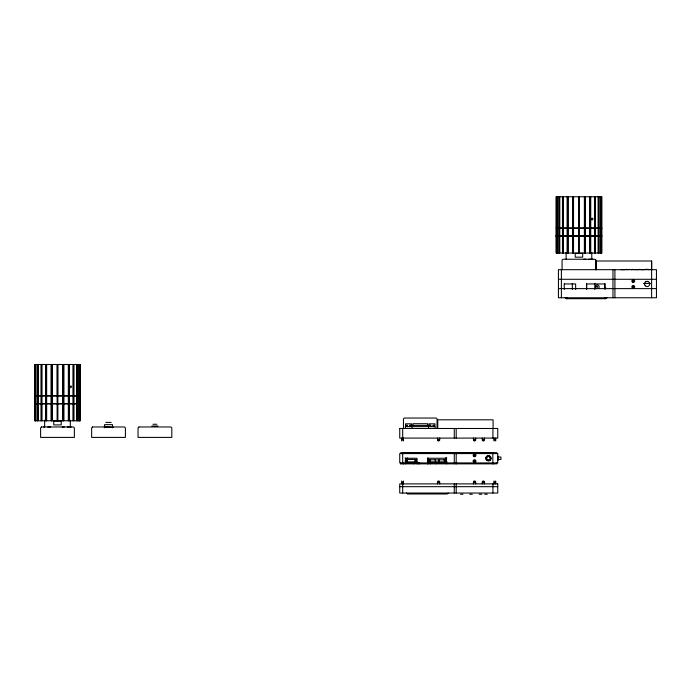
<?xml version="1.0" encoding="UTF-8"?>
<svg xmlns="http://www.w3.org/2000/svg" width="691" height="691" viewBox="0 0 691 691"><rect width="100%" height="100%" fill="white"/><g stroke="black" fill="none" stroke-linecap="round" stroke-linejoin="round"><path stroke-width="1.04" d="M400.668 463.851L400.668 462.918L400.668 463.851L496.82 463.851L496.82 462.918M400.668 453.59L400.668 452.657L496.82 452.657L496.82 453.59M402.689 438.085L402.689 428.48M403.078 453.59L403.078 452.657M413.633 463.851L413.633 462.918M418.444 463.842L418.444 462.91M419.368 463.851L419.368 462.918M427.841 463.851L427.841 457.744M430.398 463.851L430.398 462.918M436.133 463.851L436.133 462.918M446.36 463.851L446.36 461.856M454.272 438.085L454.272 428.48M454.851 463.851L454.851 462.918M454.851 453.59L454.851 452.657M456.198 438.085L456.198 428.48M456.777 463.851L456.777 462.918M456.777 453.59L456.777 452.657M404.131 452.596L492.838 452.657L492.838 463.851L493.305 463.851M492.925 438.085L492.925 428.48M558.432 279.285L558.432 269.68L656.45 269.68L656.45 297.761L558.432 297.761L558.432 279.285L656.45 279.285M561.386 269.68L561.386 297.761M572.329 289.546L572.329 283.431M586.538 289.546L586.538 283.44M594.83 289.546L594.83 283.431M595.737 269.68L595.737 260.075M596.471 261.008L596.471 269.68L596.471 261.008L651.63 261.008L651.63 297.761M605.057 289.546L605.057 287.551M612.969 269.68L612.969 297.761M614.904 269.68L614.904 297.761M606.914 297.761L605.981 298.693L566.162 298.693L565.229 297.761M448.217 493.037L447.284 493.97L407.465 493.97L406.533 493.037M598.406 288.311L598.605 288.164A1.866 1.866 0 0 0 598.605 285.521A1.866 1.866 0 0 0 595.97 285.521A1.866 1.866 0 0 0 595.97 288.164L596.169 288.311M556.005 235.968L601.887 235.968M556.005 236.089L601.887 236.089M583.61 259.237L585.83 259.237M588.68 259.237L590.874 259.237M626.849 269.335L624.889 269.68M629.536 269.335L627.048 269.68M632.205 269.335L634.269 269.68M639.875 269.335L637.923 269.68M645.912 269.335L643.848 269.68M646.163 269.335L648.357 269.335M651.63 269.335L648.814 269.68M646.025 281.531L648.167 281.531M643.882 283.396L650.309 283.483L643.882 283.578M564.245 283.82L564.279 289.546M604.772 283.82L605.057 288.613M564.279 283.949L575.638 283.949L575.638 289.546M605.057 283.949L586.702 283.949L586.702 289.546M604.772 287.551L605.679 287.551M558.432 288.613L656.45 288.613M34.55 403.699L80.432 403.699M34.55 403.82L80.432 403.82M105.896 422.417L111.156 422.417M152.987 424.265L156.857 424.265M151.83 426.053L158.014 426.053M43.732 426.969L44.189 426.969M47.757 426.969L50.607 426.969M67.226 426.969L69.42 426.969M62.155 426.969L64.375 426.969M113.618 427.34L104.177 426.969M401.782 439.856L403.466 439.856M494.022 439.856L495.697 439.856M498.056 457.036L500.923 457.036L500.923 459.48L498.056 459.48M404.978 458.124L405.582 458.124L405.582 463.851M446.835 458.124L446.075 458.124L446.11 461.856M405.582 458.254L416.941 458.254L416.941 463.851M446.36 458.254L428.005 458.254L428.005 463.851M414.704 459.895L416.915 459.895M427.461 459.895L430.657 459.895M434.907 459.895L439.441 459.895M443.726 459.895L445.876 459.895L445.876 457.839M405.159 460.828L407.301 460.828M473.223 460.957L475.313 460.957M404.978 461.856L417.191 461.856M427.461 461.856L447.129 461.856M401.782 482.111L403.466 482.111M494.022 482.111L495.697 482.111M399.735 486.68L497.753 486.68M460.465 494.246L462.996 494.246M469.768 494.246L472.29 494.246M479.208 494.246L481.739 494.246M484.762 494.246L487.285 494.246M592.247 259.237L592.714 259.237M70.793 426.969L71.259 426.969M492.838 452.657L493.305 452.657M651.63 261.008L651.63 269.68M643.269 269.68L641.334 269.68M637.335 269.68L636.031 269.68M631.807 269.68L631.367 269.68M624.31 269.68L621.105 269.68M605.048 297.761L605.048 298.693M604.806 283.82L604.806 287.551M601.282 196.754L601.282 227.995M601.282 228.237L601.282 253.036M601.205 196.754L601.205 227.995M601.205 228.237L601.205 253.036M601.015 196.754L601.015 227.995M601.015 228.237L601.015 253.036M600.427 196.754L600.427 227.995M600.427 228.237L600.427 253.036M599.002 196.754L599.002 227.995M599.002 228.237L599.002 253.036M598.631 196.754L598.631 227.995M598.631 228.237L598.631 253.036M598.104 196.754L598.104 227.995M598.104 228.237L598.104 253.036M595.832 269.68L595.832 260.17L594.899 259.237L563.001 259.237L562.068 260.17L562.068 269.68M595.435 196.754L595.435 227.995M595.435 228.237L595.435 253.036M594.908 196.754L594.908 227.995M594.908 228.237L594.908 253.036M594.476 196.754L594.476 227.995M594.476 228.237L594.476 253.036M591.772 252.431L591.772 259.177M590.745 196.754L590.745 227.995M590.745 228.237L590.745 253.036M590.442 196.754L590.442 227.995M590.442 228.237L590.442 253.036M590.097 196.754L590.097 227.995M590.097 228.237L590.097 253.036M589.794 196.754L589.794 227.995M589.794 228.237L589.794 253.036M585.242 196.754L585.242 227.995M585.242 228.237L585.242 253.036M585.087 196.754L585.087 227.995M585.087 228.237L585.087 253.036M584.526 196.754L584.526 227.995M584.526 228.237L584.526 253.036M584.37 196.754L584.37 227.995M584.37 228.237L584.37 253.036M579.326 196.754L579.326 227.995M579.326 228.237L579.326 253.036M579.041 196.754L579.041 227.995L601.887 227.995L601.887 196.754L556.005 196.754L556.005 227.995L578.859 227.995L578.859 196.754M578.946 252.431L578.946 253.347M578.574 196.754L578.574 227.995M578.574 228.237L578.574 253.036M573.53 196.754L573.53 227.995M573.53 228.237L573.53 253.036M573.375 196.754L573.375 227.995M573.375 228.237L573.375 253.036M572.804 196.754L572.804 227.995M572.804 228.237L572.804 253.036M572.649 196.754L572.649 227.995M572.649 228.237L572.649 253.036M568.106 196.754L568.106 227.995M568.106 228.237L568.106 253.036M567.803 196.754L567.803 227.995M567.803 228.237L567.803 253.036M567.458 196.754L567.458 227.995M567.458 228.237L567.458 253.036M567.156 196.754L567.156 227.995M567.156 228.237L567.156 253.036M567.095 297.761L567.095 298.693M566.119 252.431L566.119 259.177M563.424 196.754L563.424 227.995M563.424 228.237L563.424 253.036M562.992 196.754L562.992 227.995M562.992 228.237L562.992 253.036M562.465 196.754L562.465 227.995M562.465 228.237L562.465 253.036M559.796 196.754L559.796 227.995M559.796 228.237L559.796 253.036M559.269 196.754L559.269 227.995M559.269 228.237L559.269 253.036M558.898 196.754L558.898 227.995M558.898 228.237L558.898 253.036M557.473 196.754L557.473 227.995M557.473 228.237L557.473 253.036M557.283 196.754L557.283 227.995M557.283 228.237L557.283 253.036M556.886 196.754L556.886 227.995M556.886 228.237L556.886 253.036M556.696 196.754L556.696 227.995M556.696 228.237L556.696 253.036M556.618 196.754L556.618 227.995M556.618 228.237L556.618 253.036M498.056 456.146L498.056 460.37M495.697 438.059L495.697 440.979M495.697 480.996L495.697 483.916M494.022 438.034L494.022 440.979M494.022 480.996L494.022 483.942M493.089 428.48L493.089 419.808L437.774 419.808L437.774 428.48M492.925 483.881L492.925 493.037M484.495 438.034L484.495 439.856A1.123 1.123 0 0 1 483.38 440.979A1.123 1.123 0 0 1 482.258 439.856L482.258 438.034M484.495 483.942L484.495 482.111A1.123 1.123 0 0 0 483.38 480.996A1.123 1.123 0 0 0 482.258 482.111L482.258 483.942M475.684 438.034L475.684 439.856A1.123 1.123 0 0 1 474.562 440.979A1.123 1.123 0 0 1 473.447 439.856L473.447 438.034M475.684 483.942L475.684 482.111A1.123 1.123 0 0 0 474.562 480.996A1.123 1.123 0 0 0 473.447 482.111L473.447 483.942M456.198 453.59L456.198 462.918M456.198 483.881L456.198 493.037M454.272 453.59L454.272 462.918M454.272 483.881L454.272 493.037M446.36 458.124L446.36 462.918M446.041 461.856L446.015 462.918M444.477 459.895L444.477 461.856L444.494 459.809L438.958 459.809L438.958 461.856M439.709 438.034L439.709 439.856A1.123 1.123 0 0 1 438.586 440.979A1.123 1.123 0 0 1 437.472 439.856L437.472 438.034M439.709 483.942L439.709 482.111A1.123 1.123 0 0 0 438.586 480.996A1.123 1.123 0 0 0 437.472 482.111L437.472 483.942M437.04 428.48L437.04 418.876L436.194 418.038L404.304 418.038L403.466 418.876L403.466 428.48M435.408 461.856L435.408 459.809L429.871 459.809L429.871 461.856M435.175 428.48L435.175 426.615L405.332 426.615L405.332 428.48M434.708 426.615L434.708 425.682L433.231 425.682L433.231 426.615M434.164 425.682L434.164 426.615M433.11 426.615L433.11 425.215L434.985 425.215L434.985 423.825L428.912 423.825L428.912 425.224L430.778 425.224L430.778 426.615M430.588 426.615L430.588 425.414L409.91 425.414L409.91 426.615M428.48 426.615L428.48 428.48M427.548 425.414L427.548 423.713L412.95 423.713L412.95 425.414M415.075 461.856L415.075 459.455L406.844 459.455L406.844 461.856M412.017 426.615L412.017 428.48M409.728 426.615L409.728 425.224L411.594 425.224L411.594 423.825L405.513 423.825L405.513 425.224L407.396 425.215L407.396 426.615M407.267 426.615L407.267 425.682L405.798 425.682L405.798 426.615M407.267 457.839L407.267 459.895M406.334 425.682L406.334 426.615M403.466 438.034L403.466 440.979M403.466 480.996L403.466 483.942M402.689 453.59L402.689 462.918M402.689 483.881L402.689 493.037M401.782 438.059L401.782 440.979M401.782 480.996L401.782 483.916M112.503 427.789L112.503 424.645L104.557 424.645L104.557 427.789M79.75 364.485L79.828 395.727M79.828 395.969L79.75 420.767M79.551 364.485L79.551 395.727M79.551 395.969L79.551 420.767M79.163 364.485L79.163 395.727M79.163 395.969L79.163 420.767M78.964 364.485L78.964 395.727M78.964 395.969L78.964 420.767M77.547 364.485L77.547 395.727M77.547 395.969L77.547 420.767M77.176 364.485L77.176 395.727M77.176 395.969L77.176 420.767M76.649 364.485L76.649 395.727M76.649 395.969L76.649 420.767M73.98 364.485L73.98 395.727M73.98 395.969L73.98 420.767M73.453 364.485L73.453 395.727M73.453 395.969L73.453 420.767M73.021 364.485L73.021 395.727M73.021 395.969L73.021 420.767M70.318 420.163L70.318 426.908M69.281 364.485L69.281 395.727M69.281 395.969L69.281 420.767M68.979 364.485L68.979 395.727M68.979 395.969L68.979 420.767M68.642 364.485L68.642 395.727M68.642 395.969L68.642 420.767M68.331 364.485L68.331 395.727M68.331 395.969L68.331 420.767M63.788 364.485L63.788 395.727M63.788 395.969L63.788 420.767M63.632 364.485L63.632 395.727M63.632 395.969L63.632 420.767M63.071 364.485L63.071 395.727M63.071 395.969L63.071 420.767M62.916 364.485L62.916 395.727M62.916 395.969L62.916 420.767M57.863 364.485L57.863 395.727M57.863 395.969L57.863 420.767M57.586 364.485L57.586 395.727L80.432 395.727L80.432 364.485L34.55 364.485L34.55 395.727L57.396 395.727L57.396 364.485M57.12 364.485L57.12 395.727M57.12 395.969L57.12 420.767M52.075 364.485L52.075 395.727M52.075 395.969L52.075 420.767M51.911 364.485L51.911 395.727M51.911 395.969L51.911 420.767M51.35 364.485L51.35 395.727M51.35 395.969L51.35 420.767M51.194 364.485L51.194 395.727M51.194 395.969L51.194 420.767M46.651 364.485L46.651 395.727M46.651 395.969L46.651 420.767M46.34 364.485L46.34 395.727M46.34 395.969L46.34 420.767M45.701 364.485L45.701 395.727M45.701 395.969L45.701 420.767M44.665 420.163L44.665 426.908M41.961 364.485L41.961 395.727M41.961 395.969L41.961 420.767M41.529 364.485L41.529 395.727M41.529 395.969L41.529 420.767M41.002 364.485L41.002 395.727M41.002 395.969L41.002 420.767M38.333 364.485L38.333 395.727M38.333 395.969L38.333 420.767M37.806 364.485L37.806 395.727M37.806 395.969L37.806 420.767M37.435 364.485L37.435 395.727M37.435 395.969L37.435 420.767M36.018 364.485L36.018 395.727M36.018 395.969L36.018 420.767M35.431 364.485L35.431 395.727M35.431 395.969L35.431 420.767M399.735 428.48L399.735 438.085L497.753 438.085L497.753 428.48L399.735 428.48M403.078 462.918L403.078 463.851L403.078 462.918M438.137 439.735C438.707 441.514 439.519 438.483 438.137 439.735M438.137 481.99C438.707 483.778 439.519 480.737 438.137 481.99M474.112 439.735C474.682 441.514 475.503 438.483 474.112 439.735M474.112 455.239C474.682 457.01 475.512 454.013 474.112 455.239M474.112 461.027C474.682 462.806 475.503 459.765 474.112 461.027M474.112 481.99C474.682 483.76 475.512 480.755 474.112 481.99M482.931 439.735C483.501 441.514 484.313 438.483 482.931 439.735M482.931 481.99C483.501 483.778 484.313 480.737 482.931 481.99M596.834 286.722C597.395 288.501 598.225 285.461 596.834 286.722M632.809 280.943C633.388 282.723 634.2 279.682 632.809 280.943M632.809 286.722C633.388 288.501 634.2 285.469 632.809 286.722M69.489 386.58C71.113 390.242 73.004 383.946 69.489 386.58M590.952 218.848C592.567 222.511 594.459 216.214 590.952 218.848M41.546 426.969L40.614 427.902L40.614 437.412L74.369 437.412L74.369 427.902L73.436 426.969L41.546 426.969M92.577 426.969L91.644 427.902L91.644 437.412L125.408 437.412L125.408 427.902L124.475 426.969L92.577 426.969M138.986 426.969L138.053 427.902L138.053 437.412L171.809 437.412L171.809 427.902L170.876 426.969L138.986 426.969M601.887 228.237L556.005 228.237L556.005 253.036L601.887 253.036L601.887 228.237M582.677 253.347L575.214 253.347L575.214 257.173L582.677 257.173L582.677 253.347M80.432 395.969L34.55 395.969L34.55 420.767L80.432 420.767L80.432 395.969M61.223 421.078L53.76 421.078L53.76 424.905L61.223 424.905L61.223 421.078M497.753 453.59L399.735 453.59L399.735 462.918L497.753 462.918L497.753 453.59M497.753 483.881L399.735 483.881L399.735 493.037L497.753 493.037L497.753 483.881M35.232 395.727L35.232 364.485L35.155 395.727M35.232 420.767L35.232 395.969L35.155 420.767M487.12 460.534A2.626 2.626 0 0 0 491.059 458.254A2.626 2.626 0 0 0 487.12 455.974A2.626 2.626 0 0 0 487.12 460.534M473.862 456.578A1.399 1.399 0 0 0 475.961 455.36A1.399 1.399 0 0 0 473.862 454.151A1.399 1.399 0 0 0 473.862 456.578M473.577 462.132A1.399 1.399 0 0 0 475.918 461.51A1.399 1.399 0 0 0 474.207 459.791A1.399 1.399 0 0 0 473.577 462.132M632.567 288.052A1.399 1.399 0 0 0 634.666 286.843A1.399 1.399 0 0 0 632.567 285.633A1.399 1.399 0 0 0 632.567 288.052M632.567 282.274A1.399 1.399 0 0 0 634.666 281.064A1.399 1.399 0 0 0 632.567 279.846A1.399 1.399 0 0 0 632.567 282.274M645.273 285.815A2.626 2.626 0 0 0 649.67 284.632A2.626 2.626 0 0 0 646.448 281.41A2.626 2.626 0 0 0 645.273 285.815M487.215 460.37A2.444 2.444 0 0 0 490.878 458.254A2.444 2.444 0 0 0 487.215 456.138A2.444 2.444 0 0 0 487.215 460.37M487.578 459.731A1.71 1.71 0 0 0 490.144 458.254A1.71 1.71 0 0 0 487.578 456.777A1.71 1.71 0 0 0 487.578 459.731M487.362 460.111A2.142 2.142 0 0 0 490.575 458.254A2.142 2.142 0 0 0 487.362 456.397A2.142 2.142 0 0 0 487.362 460.111"/></g></svg>
